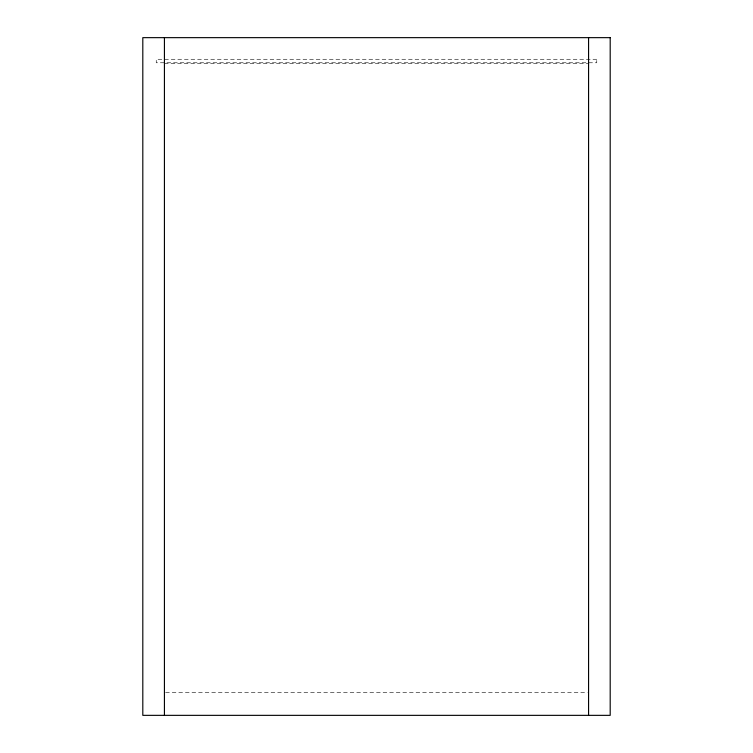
<?xml version="1.0" encoding="UTF-8"?>
<svg xmlns="http://www.w3.org/2000/svg" width="753" height="753" viewBox="0 0 753 753"><rect width="100%" height="100%" fill="white"/><g stroke="black" fill="none" stroke-linecap="round" stroke-linejoin="round"><path stroke-width="0.56" stroke-dasharray="3.77 2.82" d="M164.427 63.356L588.573 63.356M165.604 692.562L587.396 692.562M596.753 59.271L156.248 59.271L156.248 62.772L596.753 62.772L596.753 59.271"/><path stroke-width="1.13" d="M588.573 37.65L588.573 715.35M164.427 37.65L164.427 715.35M610.194 37.65L142.806 37.65L142.806 715.35L610.194 715.35L610.194 37.65"/></g></svg>
